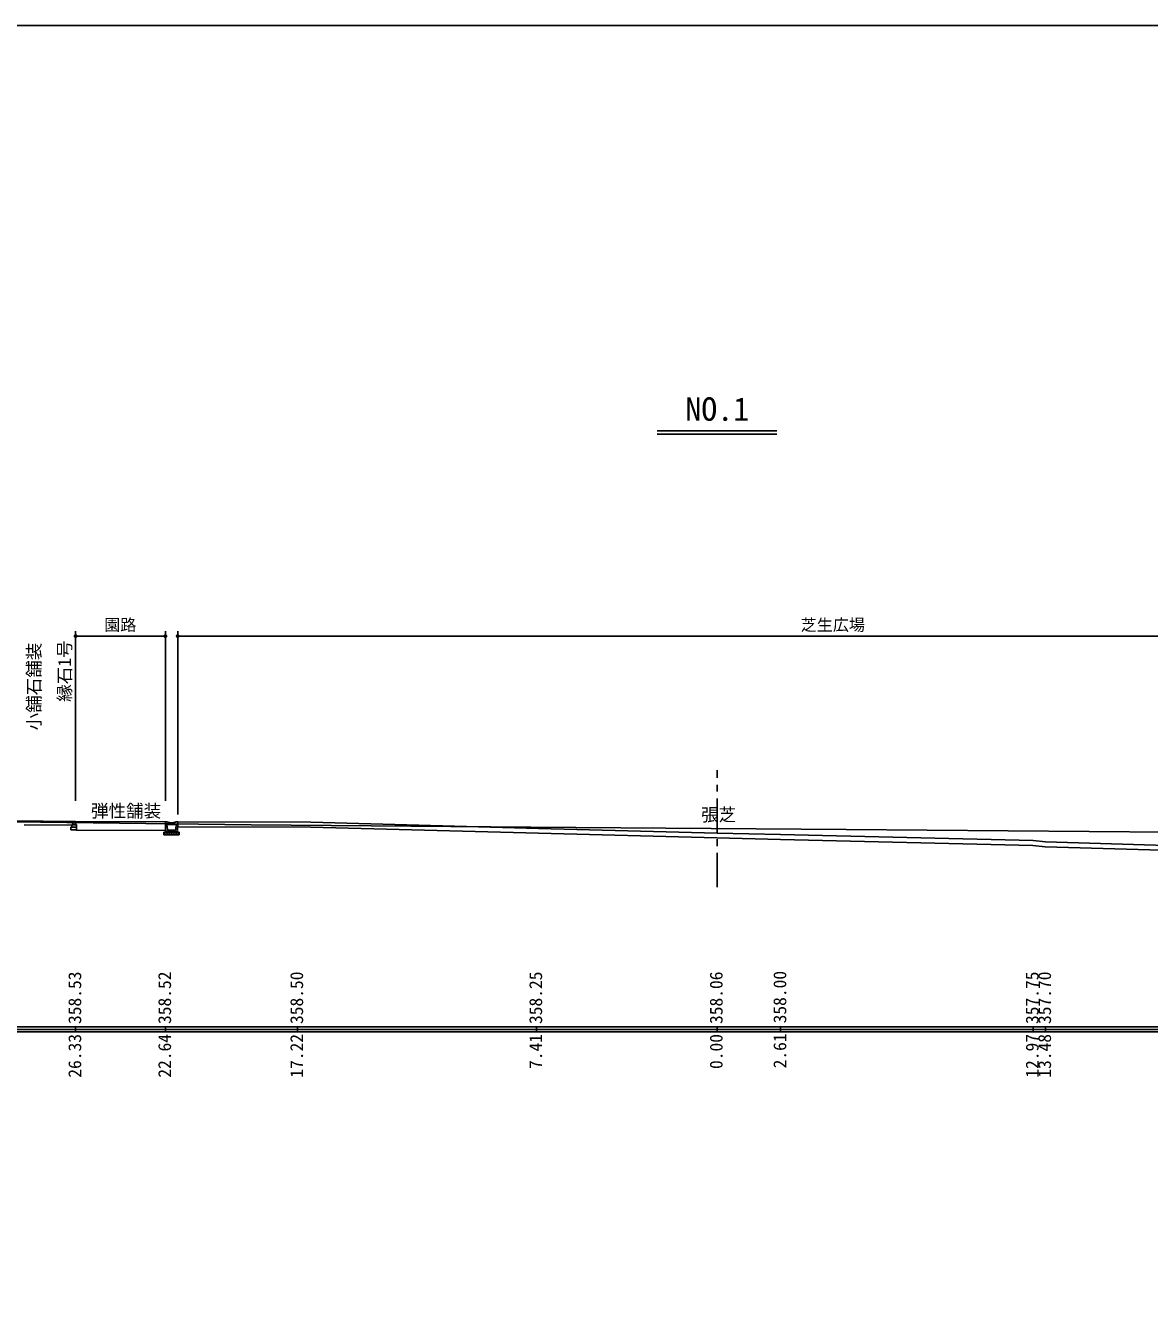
# Model space of a CAD drawing. Units: millimetres on the paper. Extents: x -84 to 7, y -133 to 191.
# Drawn here: x -60.87 to -37.81, y -99.89 to -73.6 of the extents above; entities that cross this region are included whole.
import ezdxf
from ezdxf.enums import TextEntityAlignment as Align

# ---------------------------------------------------------------- set-up
doc = ezdxf.new("R2010")
doc.units = ezdxf.units.MM
doc.header["$LTSCALE"] = 0.14
doc.linetypes.add('CHAIN1', pattern=[8, 5, -1, 1, -1])
for name, color, linetype in [('0-1_D-BDG-3-DL-2', 7, 'Continuous'), ('0-2_D-TTL-FRAM_枠', 7, 'Continuous'), ('0-3_D-STR-2-文字', 7, 'Continuous'), ('0-4_D-STR-題字', 7, 'Continuous'), ('0-5_D-BDG-2-DL-1', 7, 'Continuous'), ('0-6_D-BMK-中心', 7, 'CHAIN1'), ('0-7_D-STR-1-計線1', 7, 'Continuous'), ('0-8_D-STR-DIM-2高さ', 7, 'Continuous'), ('0-9_D-BDG-1-現況', 7, 'Continuous')]:
    doc.layers.add(name, color=color, linetype=linetype)
doc.styles.add('ＭＳ ゴシック', font='')
doc.styles.get('ＭＳ ゴシック').set_extended_font_data('MS Gothic')

msp = doc.modelspace()

# ---------------------------------------------------------------- linework, layer by layer
at = {"layer": '0-1_D-BDG-3-DL-2'}
for p, q in [((-73.8141, -94.1512), (3.4526, -94.1512)), ((-73.8141, -94.2512), (3.4526, -94.2512))]:
    msp.add_line(p, q, dxfattribs=at)
at = {"layer": '0-2_D-TTL-FRAM_枠'}
msp.add_lwpolyline([(-76.8141, -73.6012), (3.4526, -73.6012), (3.4526, -129.8012), (-76.8141, -129.8012)], close=True, dxfattribs=at)
at = {"layer": '0-3_D-STR-2-文字'}
for p, q in [((-59.8691, -86.1351), (-59.8202, -86.1351)), ((-59.8676, -86.1201), (-59.8218, -86.1201)), ((-59.8646, -86.1451), (-59.8247, -86.1451)), ((-59.8597, -86.1101), (-59.8297, -86.1101)), ((-59.8447, -89.5075), (-59.8447, -86.0301)), ((-59.8197, -86.1301), (-59.7947, -86.1301)), ((-59.7947, -86.1301), (-58.0525, -86.1301)), ((-58.0275, -86.1301), (-58.0525, -86.1301)), ((-57.9781, -86.1251), (-58.027, -86.1251)), ((-57.9796, -86.14), (-58.0254, -86.14)), ((-57.9826, -86.1151), (-58.0225, -86.1151)), ((-57.9875, -86.15), (-58.0175, -86.15)), ((-58.0025, -89.5108), (-58.0025, -86.0301)), ((-57.7728, -86.1351), (-57.7239, -86.1351)), ((-57.7712, -86.1201), (-57.7254, -86.1201)), ((-57.7683, -86.1451), (-57.7284, -86.1451)), ((-57.7633, -86.1101), (-57.7333, -86.1101)), ((-57.7483, -89.7912), (-57.7483, -86.0301)), ((-57.7233, -86.1301), (-57.6983, -86.1301)), ((-57.6983, -86.1301), (-30.9205, -86.1301))]:
    msp.add_line(p, q, dxfattribs=at)
for points in [[(-59.8197, -86.1301), (-59.8199, -86.1269), (-59.8205, -86.1238), (-59.8214, -86.1209), (-59.8228, -86.118), (-59.8244, -86.1154), (-59.8264, -86.1129), (-59.8287, -86.1108), (-59.8313, -86.109), (-59.834, -86.1074), (-59.8369, -86.1063), (-59.84, -86.1055), (-59.8431, -86.1051), (-59.8462, -86.1051), (-59.8494, -86.1055), (-59.8524, -86.1063), (-59.8553, -86.1074), (-59.8581, -86.109), (-59.8606, -86.1108), (-59.8629, -86.1129), (-59.8649, -86.1154), (-59.8666, -86.118), (-59.8679, -86.1209), (-59.8689, -86.1238), (-59.8695, -86.1269), (-59.8697, -86.1301), (-59.8447, -86.1301)], [(-59.8697, -86.1301), (-59.8695, -86.1332), (-59.8689, -86.1363), (-59.8679, -86.1393), (-59.8666, -86.1421), (-59.8649, -86.1448), (-59.8629, -86.1472), (-59.8606, -86.1493), (-59.8581, -86.1512), (-59.8553, -86.1527), (-59.8524, -86.1538), (-59.8494, -86.1546), (-59.8462, -86.155), (-59.8431, -86.155), (-59.84, -86.1546), (-59.8369, -86.1538), (-59.834, -86.1527), (-59.8313, -86.1512), (-59.8287, -86.1493), (-59.8264, -86.1472), (-59.8244, -86.1448), (-59.8228, -86.1421), (-59.8214, -86.1393), (-59.8205, -86.1363), (-59.8199, -86.1332), (-59.8197, -86.1301), (-59.8447, -86.1301)], [(-57.9775, -86.1301), (-57.9777, -86.1269), (-57.9783, -86.1238), (-57.9793, -86.1209), (-57.9806, -86.118), (-57.9823, -86.1154), (-57.9843, -86.1129), (-57.9866, -86.1108), (-57.9891, -86.109), (-57.9919, -86.1074), (-57.9948, -86.1063), (-57.9978, -86.1055), (-58.001, -86.1051), (-58.0041, -86.1051), (-58.0072, -86.1055), (-58.0103, -86.1063), (-58.0132, -86.1074), (-58.0159, -86.109), (-58.0185, -86.1108), (-58.0208, -86.1129), (-58.0228, -86.1154), (-58.0244, -86.118), (-58.0258, -86.1209), (-58.0267, -86.1238), (-58.0273, -86.1269), (-58.0275, -86.1301), (-58.0025, -86.1301)], [(-58.0275, -86.1301), (-58.0273, -86.1332), (-58.0267, -86.1363), (-58.0258, -86.1393), (-58.0244, -86.1421), (-58.0228, -86.1448), (-58.0208, -86.1472), (-58.0185, -86.1493), (-58.0159, -86.1512), (-58.0132, -86.1527), (-58.0103, -86.1538), (-58.0072, -86.1546), (-58.0041, -86.155), (-58.001, -86.155), (-57.9978, -86.1546), (-57.9948, -86.1538), (-57.9919, -86.1527), (-57.9891, -86.1512), (-57.9866, -86.1493), (-57.9843, -86.1472), (-57.9823, -86.1448), (-57.9806, -86.1421), (-57.9793, -86.1393), (-57.9783, -86.1363), (-57.9777, -86.1332), (-57.9775, -86.1301), (-58.0025, -86.1301)], [(-57.7233, -86.1301), (-57.7235, -86.1269), (-57.7241, -86.1238), (-57.7251, -86.1209), (-57.7264, -86.118), (-57.7281, -86.1154), (-57.7301, -86.1129), (-57.7324, -86.1108), (-57.7349, -86.109), (-57.7377, -86.1074), (-57.7406, -86.1063), (-57.7437, -86.1055), (-57.7468, -86.1051), (-57.7499, -86.1051), (-57.753, -86.1055), (-57.7561, -86.1063), (-57.759, -86.1074), (-57.7617, -86.109), (-57.7643, -86.1108), (-57.7666, -86.1129), (-57.7686, -86.1154), (-57.7702, -86.118), (-57.7716, -86.1209), (-57.7726, -86.1238), (-57.7731, -86.1269), (-57.7733, -86.1301), (-57.7483, -86.1301)], [(-57.7733, -86.1301), (-57.7731, -86.1332), (-57.7726, -86.1363), (-57.7716, -86.1393), (-57.7702, -86.1421), (-57.7686, -86.1448), (-57.7666, -86.1472), (-57.7643, -86.1493), (-57.7617, -86.1512), (-57.759, -86.1527), (-57.7561, -86.1538), (-57.753, -86.1546), (-57.7499, -86.155), (-57.7468, -86.155), (-57.7437, -86.1546), (-57.7406, -86.1538), (-57.7377, -86.1527), (-57.7349, -86.1512), (-57.7324, -86.1493), (-57.7301, -86.1472), (-57.7281, -86.1448), (-57.7264, -86.1421), (-57.7251, -86.1393), (-57.7241, -86.1363), (-57.7235, -86.1332), (-57.7233, -86.1301), (-57.7483, -86.1301)]]:
    msp.add_lwpolyline(points, close=True, dxfattribs=at)
at = {"layer": '0-4_D-STR-題字'}
for p, q in [((-47.9058, -81.9142), (-45.4558, -81.9142)), ((-47.9058, -81.9842), (-45.4558, -81.9842))]:
    msp.add_line(p, q, dxfattribs=at)
at = {"layer": '0-5_D-BDG-2-DL-1'}
msp.add_line((-76.8141, -94.2012), (3.4526, -94.2012), dxfattribs=at)
at = {"layer": '0-6_D-BMK-中心'}
msp.add_line((-46.6806, -91.2796), (-46.6806, -88.882), dxfattribs=at)
at = {"layer": '0-7_D-STR-1-計線1'}
for p, q in [((-60.8971, -90.0004), (-59.9197, -90.0105)), ((-59.9445, -90.0537), (-59.8295, -90.0537)), ((-59.9445, -90.0537), (-59.9445, -90.1037)), ((-59.9445, -90.1037), (-59.8295, -90.1037)), ((-59.9195, -89.9962), (-59.8295, -89.9962)), ((-59.9195, -89.9962), (-59.9195, -90.0537)), ((-59.9195, -90.0037), (-59.8295, -90.0037)), ((-59.9045, -89.9362), (-59.9045, -89.9962)), ((-59.9045, -89.9362), (-59.8445, -89.9362)), ((-59.8447, -89.9362), (-58.0025, -89.9412)), ((-59.8445, -89.9362), (-59.8445, -89.9962)), ((-59.8297, -90.1113), (-57.9968, -90.1157)), ((-59.8295, -89.9962), (-59.8295, -90.1113)), ((-57.971, -89.9412), (-58.0029, -89.9412)), ((-58.0029, -89.9412), (-58.0029, -89.9912)), ((-58.0029, -89.9912), (-57.9965, -90.1212)), ((-57.971, -89.9912), (-58.0029, -89.9912)), ((-57.971, -89.9912), (-57.9597, -90.0975)), ((-57.7797, -90.1412), (-57.971, -90.1412)), ((-57.9455, -89.9962), (-57.8052, -89.9962)), ((-57.9407, -90.1112), (-57.8101, -90.1112)), ((-57.791, -90.0975), (-57.7797, -89.9912)), ((-57.7479, -89.9412), (-57.7797, -89.9412)), ((-57.7479, -89.9912), (-57.7797, -89.9912)), ((-57.7542, -90.1212), (-57.7797, -90.1412)), ((-57.7797, -90.1562), (-57.7797, -90.1412)), ((-57.7479, -89.9912), (-57.7542, -90.1212)), ((-57.7479, -89.9912), (-57.7479, -89.9412)), ((-57.716, -90.1562), (-58.0347, -90.1562)), ((-58.0347, -90.1562), (-58.0347, -90.2062)), ((-58.0347, -90.2062), (-57.9979, -90.1562)), ((-58.0347, -90.2062), (-57.716, -90.2062)), ((-58.0163, -90.2062), (-58.0255, -90.1937)), ((-58.0071, -90.1687), (-58.0163, -90.1562)), ((-57.9869, -90.2062), (-57.9501, -90.1562)), ((-57.9685, -90.2062), (-57.9777, -90.1937)), ((-57.9593, -90.1687), (-57.9685, -90.1562)), ((-57.9391, -90.2062), (-57.9023, -90.1562)), ((-57.9207, -90.2062), (-57.9299, -90.1937)), ((-57.9115, -90.1687), (-57.9207, -90.1562)), ((-57.8913, -90.2062), (-57.8545, -90.1562)), ((-57.8729, -90.2062), (-57.8821, -90.1937)), ((-57.8637, -90.1687), (-57.8729, -90.1562)), ((-57.8435, -90.2062), (-57.8067, -90.1562)), ((-57.8251, -90.2062), (-57.8343, -90.1937)), ((-57.8159, -90.1687), (-57.8251, -90.1562)), ((-57.7957, -90.2062), (-57.7589, -90.1562)), ((-57.7773, -90.2062), (-57.7865, -90.1937)), ((-57.7681, -90.1687), (-57.7773, -90.1562)), ((-57.7479, -90.2062), (-57.716, -90.1629)), ((-57.7295, -90.2062), (-57.7387, -90.1937)), ((-57.7203, -90.1687), (-57.7295, -90.1562)), ((-57.716, -90.2062), (-57.716, -90.1562)), ((-59.8445, -94.1512), (-59.8445, -94.2512)), ((-58.0029, -94.2512), (-58.0029, -94.1512)), ((-55.2906, -94.2512), (-55.2906, -94.1512)), ((-50.3856, -94.2512), (-50.3856, -94.1512)), ((-45.3756, -94.1512), (-45.3756, -94.2512)), ((-40.1956, -94.1512), (-40.1956, -94.2512)), ((-39.9406, -94.1512), (-39.9406, -94.2512))]:
    msp.add_line(p, q, dxfattribs=at)
for points in [[(-65.1854, -89.8812), (-59.8445, -89.9362), (-59.8445, -89.9362)], [(-58.0029, -89.9912), (-57.9519, -89.9912), (-57.9455, -89.9962)], [(-57.9965, -90.1212), (-57.971, -90.1412), (-57.971, -90.1562)], [(-57.971, -89.9412), (-57.9661, -89.9433), (-57.9612, -89.9454), (-57.9562, -89.9472), (-57.9511, -89.949), (-57.946, -89.9507), (-57.9408, -89.9522), (-57.9355, -89.9537), (-57.9302, -89.955), (-57.9249, -89.9561), (-57.9195, -89.9572), (-57.914, -89.9581), (-57.9086, -89.959), (-57.9031, -89.9597), (-57.8976, -89.9602), (-57.892, -89.9607), (-57.8865, -89.961), (-57.8809, -89.9612), (-57.8754, -89.9612), (-57.8698, -89.9612), (-57.8643, -89.961), (-57.8587, -89.9607), (-57.8532, -89.9602), (-57.8477, -89.9597), (-57.8422, -89.959), (-57.8367, -89.9581), (-57.8313, -89.9572), (-57.8259, -89.9561), (-57.8205, -89.955), (-57.8152, -89.9537), (-57.81, -89.9522), (-57.8048, -89.9507), (-57.7996, -89.949), (-57.7946, -89.9472), (-57.7895, -89.9454), (-57.7846, -89.9433), (-57.7797, -89.9412)], [(-57.9597, -90.0975), (-57.9596, -90.0981), (-57.9595, -90.0987), (-57.9594, -90.0993), (-57.9592, -90.0999), (-57.959, -90.1005), (-57.9587, -90.1011), (-57.9585, -90.1017), (-57.9582, -90.1023), (-57.9578, -90.1028), (-57.9575, -90.1034), (-57.9571, -90.1039), (-57.9567, -90.1044), (-57.9562, -90.1049), (-57.9557, -90.1054), (-57.9552, -90.1059), (-57.9547, -90.1064), (-57.9542, -90.1068), (-57.9536, -90.1073), (-57.953, -90.1077), (-57.9524, -90.1081), (-57.9518, -90.1084), (-57.9511, -90.1088), (-57.9504, -90.1091), (-57.9498, -90.1094), (-57.949, -90.1097), (-57.9483, -90.11), (-57.9476, -90.1102), (-57.9469, -90.1104), (-57.9461, -90.1106), (-57.9453, -90.1108), (-57.9446, -90.1109), (-57.9438, -90.111), (-57.943, -90.1111), (-57.9422, -90.1112), (-57.9414, -90.1112), (-57.9407, -90.1112)], [(-57.8101, -90.1112), (-57.8093, -90.1112), (-57.8085, -90.1112), (-57.8077, -90.1111), (-57.8069, -90.111), (-57.8062, -90.1109), (-57.8054, -90.1108), (-57.8046, -90.1106), (-57.8039, -90.1104), (-57.8031, -90.1102), (-57.8024, -90.11), (-57.8017, -90.1097), (-57.801, -90.1094), (-57.8003, -90.1091), (-57.7996, -90.1088), (-57.799, -90.1084), (-57.7984, -90.1081), (-57.7977, -90.1077), (-57.7971, -90.1073), (-57.7966, -90.1068), (-57.796, -90.1064), (-57.7955, -90.1059), (-57.795, -90.1054), (-57.7945, -90.1049), (-57.7941, -90.1044), (-57.7937, -90.1039), (-57.7933, -90.1034), (-57.7929, -90.1028), (-57.7926, -90.1023), (-57.7923, -90.1017), (-57.792, -90.1011), (-57.7918, -90.1005), (-57.7916, -90.0999), (-57.7914, -90.0993), (-57.7912, -90.0987), (-57.7911, -90.0981), (-57.791, -90.0975)], [(-57.8052, -89.9962), (-57.7989, -89.9912), (-57.7479, -89.9912)], [(-57.7479, -90.0412), (-55.0205, -90.0512), (-50.3478, -90.1762), (-46.6831, -90.2712), (-45.378, -90.3012), (-40.2017, -90.4261), (-39.947, -90.4511), (-35.4149, -90.5868), (-30.8675, -90.4512)], [(-57.7475, -89.9412), (-55.019, -89.9512), (-50.3451, -90.0762), (-46.6806, -90.1712), (-45.3756, -90.2012), (-40.1956, -90.3262), (-39.9406, -90.3512), (-35.4149, -90.4868), (-30.8705, -90.3512)], [(-46.6806, -94.1512), (-46.6806, -94.2512), (-46.6806, -94.1512)]]:
    msp.add_lwpolyline(points, dxfattribs=at)
msp.add_lwpolyline([(-57.7797, -90.1412), (-57.971, -90.1412), (-57.971, -90.1562), (-57.7797, -90.1562)], close=True, dxfattribs=at)
at = {"layer": '0-9_D-BDG-1-現況'}
msp.add_lwpolyline([(-66.6806, -89.8813), (-64.7915, -89.9013), (-60.5629, -89.9513), (-56.2415, -90.0013), (-50.5009, -90.0513), (-44.027, -90.1013), (-37.3832, -90.1513), (-29.6101, -90.2013), (-20.2043, -90.2513), (-8.6153, -90.3013), (0.2876, -90.3213)], dxfattribs=at)

# ---------------------------------------------------------------- texts
at = {"layer": '0-3_D-STR-2-文字', "style": 'ＭＳ ゴシック'}
for s, height, p in [('園路', 0.2419, (-59.2574, -86.0939)), ('芝生広場', 0.2419, (-44.9638, -86.092)), ('弾性舗装', 0.2639, (-59.5289, -89.9272)), ('張芝', 0.2639, (-47.0081, -90.0062))]:
    msp.add_text(s, height=height, dxfattribs=at).set_placement(p, align=Align.BOTTOM_LEFT)
for s, p in [('小舗石舗装', (-60.4872, -88.0648)), ('縁石1号', (-59.8604, -87.4779))]:
    msp.add_text(s, height=0.2639, rotation=90, dxfattribs=at).set_placement(p, align=Align.BOTTOM_LEFT)
at = {"layer": '0-4_D-STR-題字', "style": 'ＭＳ ゴシック'}
msp.add_text('NO.1', height=0.4811, dxfattribs=at).set_placement((-47.3305, -81.8552), align=Align.BOTTOM_LEFT)
at = {"layer": '0-8_D-STR-DIM-2高さ', "style": 'ＭＳ ゴシック'}
for s, p in [('358.53', (-59.6508, -94.0904)), ('358.52', (-57.8068, -94.0904)), ('358.50', (-55.0969, -94.0904)), ('358.25', (-50.1919, -94.0904)), ('358.06', (-46.4869, -94.0904)), ('358.00', (-45.1807, -94.0778)), ('357.75', (-40.0018, -94.0904)), ('357.70', (-39.7468, -94.0904)), ('26.33', (-59.6508, -95.1923)), ('22.64', (-57.8068, -95.1923)), ('17.22', (-55.0969, -95.1923)), ('7.41', (-50.1919, -95.0136)), ('0.00', (-46.4869, -95.0136)), ('2.61', (-45.1807, -95.001)), ('12.97', (-40.0018, -95.1923)), ('13.48', (-39.7468, -95.1923))]:
    msp.add_text(s, height=0.2639, rotation=90, dxfattribs=at).set_placement(p, align=Align.BOTTOM_LEFT)

doc.saveas('drawing.dxf')
